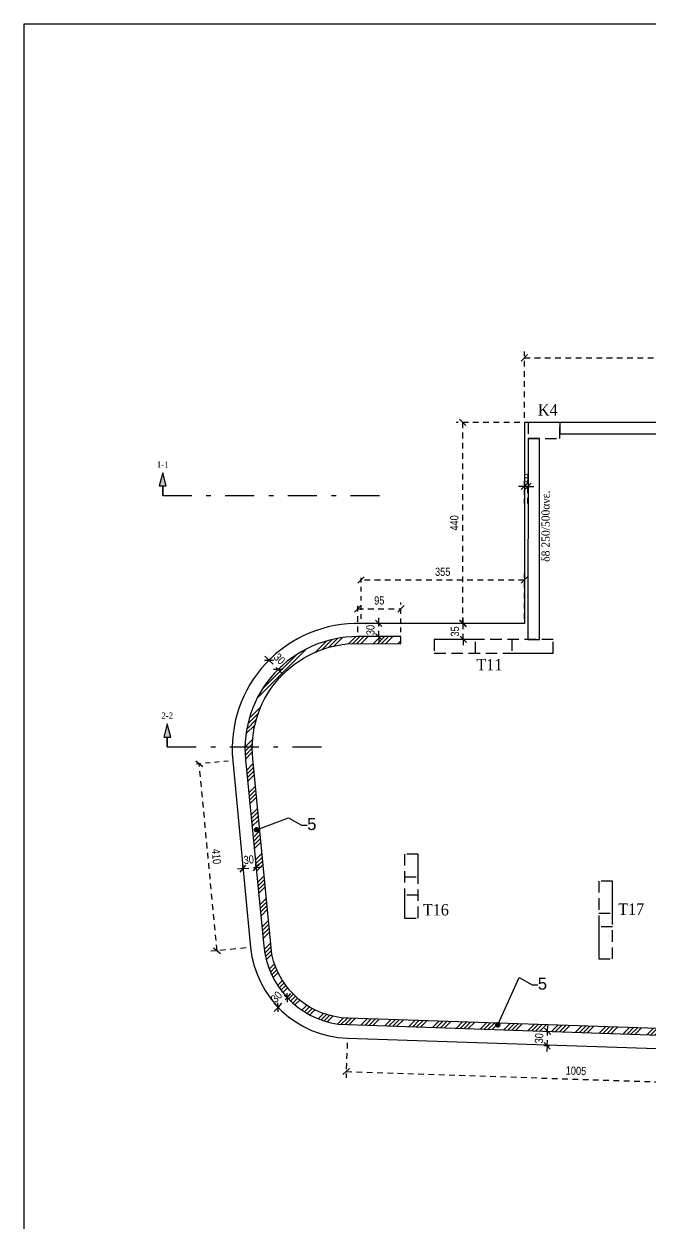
# Model space of a CAD drawing. Header units: millimetres. Extents: x -2171 to 1563, y -1758 to -1505.
# Drawn here: x -452.17 to -438.45, y -1616.5 to -1590.25 of the extents above; entities that cross this region are included whole.
import ezdxf
from ezdxf.enums import TextEntityAlignment as Align

# ---------------------------------------------------------------- set-up
doc = ezdxf.new("R2010")
doc.units = ezdxf.units.MM
doc.header["$PDMODE"] = 32
for name, pattern in [('DASHDOT', [25.399999999999995, 12.7, -6.349999999999999, 0, -6.349999999999999]), ('DASHED2', [0.375, 0.25, -0.125]), ('HIDDEN', [0.375, 0.25, -0.125]), ('HIDDEN2', [0.1875, 0.125, -0.0625])]:
    doc.linetypes.add(name, pattern=pattern)
doc.layers.get('Defpoints').update_dxf_attribs({"color": 6})
for name, color, linetype in [('-S-AKSONES', 50, 'DASHDOT'), ('-S_TEXT', 3, 'Continuous'), ('AM_5', 7, 'Continuous'), ('DIASTASEIS', 7, 'Continuous'), ('Geo_Beam', 7, 'Continuous'), ('Geo_Col', 7, 'Continuous'), ('Geo_Lines', 7, 'Continuous'), ('Geo_Lines_3', 7, 'Continuous'), ('Sect_Line_Symbol', 7, 'Continuous'), ('STITHAIO', 94, 'Continuous'), ('Text_Beam', 7, 'Continuous'), ('Text_Col_-1', 7, 'Continuous')]:
    doc.layers.add(name, color=color, linetype=linetype)
doc.styles.add('1-100', font='arial.ttf', dxfattribs={"width": 0.8})
doc.styles.add('ag', font='arial.ttf', dxfattribs={"height": 0.25})
doc.styles.add('S1TmsNwRmn1088_b_934_161', font='times.ttf', dxfattribs={"width": 0.93362935265248, "height": 0.10875})
doc.styles.add('S1TmsNwRmn11_b_934_161', font='times.ttf', dxfattribs={"width": 0.93362935265248, "height": 0.0010875})
doc.styles.add('S1TmsNwRmn1359_b_934_161', font='times.ttf', dxfattribs={"width": 0.93362935265248, "height": 0.1359375})
doc.dimstyles.new('CHRISTOFOROS', dxfattribs={"dimscale": 0.2, "dimtxt": 0.25, "dimasz": 0.6, "dimexe": 0, "dimexo": 0, "dimgap": 0, "dimtad": 0, "dimdec": 0, "dimlfac": 100, "dimzin": 0, "dimdsep": 46, "dimtxsty": 'ag', "dimblk": 'ARCHTICK', "dimcen": 0, "dimclrd": 256, "dimclre": 256, "dimclrt": 1, "dimaunit": 1, "dimadec": 0, "dimazin": 0, "dimtfac": 1, "dimtdec": 0, "dimtofl": 0, "dimtmove": 0, "dimatfit": 3, "dimfxl": 1, "dimtolj": 1, "dimtzin": 0, "dimlwd": -1, "dimlwe": -1, "dimarcsym": 0})
doc.dimstyles.new('Copy of 1-100', dxfattribs={"dimtxt": 0.18, "dimasz": 0.14, "dimexe": 0.14, "dimexo": 0.1, "dimgap": 0.09, "dimtad": 1, "dimdec": 0, "dimlfac": 100, "dimrnd": 5, "dimzin": 5, "dimdsep": 46, "dimtxsty": '1-100', "dimblk": 'OBLIQUE', "dimcen": 0.09, "dimclrd": 1, "dimclre": 1, "dimclrt": 2, "dimadec": 0, "dimazin": 0, "dimtfac": 1, "dimtdec": 0, "dimtix": 1, "dimtmove": 2, "dimatfit": 3, "dimfxl": 5, "dimfxlon": 1, "dimtolj": 1, "dimtzin": 5, "dimarcsym": 0})

# ---------------------------------------------------------------- blocks, each defined once
blk = doc.blocks.new('_Oblique')
at = {"color": 0, "linetype": 'ByBlock', "lineweight": -2}
blk.add_line((-0.5, -0.5), (0.5, 0.5), dxfattribs=at)
blk = doc.blocks.new('*D1219')
at = {"layer": 'Defpoints', "color": 0, "ltscale": 0.5, "transparency": 16777216}
for p in [(-441.2196789298315, -1600.375213663734), (-441.2196789298315, -1600.849586470896), (-441.1396375783901, -1600.849586470896)]:
    blk.add_point(p, dxfattribs=at)
at = {"layer": 'DIASTASEIS', "color": 1, "linetype": 'DASHED2', "lineweight": -2, "ltscale": 0.5, "transparency": 16777216}
for p, q in [((-441.2196789298315, -1600.375213663734), (-441.3596789298315, -1600.375213663734)), ((-441.1396375783901, -1600.375213663734), (-441.2196789298315, -1600.375213663734)), ((-441.1396375783901, -1600.375213663734), (-440.9996375783901, -1600.375213663734))]:
    blk.add_line(p, q, dxfattribs=at)
at = {"layer": 'DIASTASEIS', "color": 1, "linetype": 'HIDDEN2', "lineweight": -2, "ltscale": 0.5, "transparency": 16777216}
blk.add_line((-441.2196789298315, -1600.749586470896), (-441.2196789298315, -1600.235213663734), dxfattribs=at)
at = {"layer": 'DIASTASEIS', "color": 1, "linetype": 'HIDDEN', "lineweight": -2, "ltscale": 0.5, "transparency": 16777216}
blk.add_line((-441.1396375783901, -1600.749586470896), (-441.1396375783901, -1600.235213663734), dxfattribs=at)
at = {"layer": 'DIASTASEIS', "color": 1, "lineweight": -2, "ltscale": 0.5, "transparency": 16777216, "xscale": 0.14, "yscale": 0.14, "zscale": 0.14}
blk.add_blockref('_Oblique', (-441.2196789298315, -1600.375213663734), dxfattribs=at)
at = {"layer": 'DIASTASEIS', "color": 1, "lineweight": -2, "ltscale": 0.5, "transparency": 16777216, "xscale": 0.14, "yscale": 0.14, "zscale": 0.14, "rotation": 180}
blk.add_blockref('_Oblique', (-441.1396375783901, -1600.375213663734), dxfattribs=at)
at = {"layer": 'DIASTASEIS', "color": 2, "ltscale": 0.5, "transparency": 16777216, "insert": (-441.1796582541108, -1600.193310525944), "char_height": 0.18, "attachment_point": 5, "style": '1-100'}
blk.add_mtext('\\A1;8', dxfattribs=at)
blk = doc.blocks.new('*D1220')
at = {"layer": 'Defpoints', "color": 0, "ltscale": 0.5, "transparency": 16777216}
for p in [(-442.555251624088, -1603.376115538599), (-442.2896692995473, -1603.376115538599), (-442.2896692995473, -1603.726115704463)]:
    blk.add_point(p, dxfattribs=at)
at = {"layer": 'DIASTASEIS', "color": 1, "linetype": 'DASHED2', "lineweight": -2, "ltscale": 0.5, "transparency": 16777216}
for p, q in [((-442.555251624088, -1603.376115538599), (-442.555251624088, -1603.236115538599)), ((-442.555251624088, -1603.726115704463), (-442.555251624088, -1603.376115538599)), ((-442.555251624088, -1603.726115704463), (-442.555251624088, -1603.866115704463))]:
    blk.add_line(p, q, dxfattribs=at)
at = {"layer": 'DIASTASEIS', "color": 1, "linetype": 'HIDDEN2', "lineweight": -2, "ltscale": 0.5, "transparency": 16777216}
blk.add_line((-442.3896692995473, -1603.376115538599), (-442.6952516240881, -1603.376115538599), dxfattribs=at)
at = {"layer": 'DIASTASEIS', "color": 1, "linetype": 'HIDDEN', "lineweight": -2, "ltscale": 0.5, "transparency": 16777216}
blk.add_line((-442.3896692995473, -1603.726115704463), (-442.6952516240881, -1603.726115704463), dxfattribs=at)
at = {"layer": 'DIASTASEIS', "color": 1, "lineweight": -2, "ltscale": 0.5, "transparency": 16777216, "xscale": 0.14, "yscale": 0.14, "zscale": 0.14}
for p, rotation in [((-442.555251624088, -1603.376115538599), 270), ((-442.555251624088, -1603.726115704463), 90)]:
    blk.add_blockref('_Oblique', p, dxfattribs=dict(at, rotation=rotation))
at = {"layer": 'DIASTASEIS', "color": 2, "ltscale": 0.5, "transparency": 16777216, "insert": (-442.73721615342, -1603.55111562153), "char_height": 0.18, "attachment_point": 5, "rotation": 90, "style": '1-100'}
blk.add_mtext('\\A1;35', dxfattribs=at)
blk = doc.blocks.new('*D1222')
at = {"layer": 'Defpoints', "color": 0, "ltscale": 0.5, "transparency": 16777216}
for p in [(-434.4693745381476, -1597.559494015528), (-441.2196789298316, -1598.973346382412), (-434.4693745381476, -1598.973680944053)]:
    blk.add_point(p, dxfattribs=at)
at = {"layer": 'DIASTASEIS', "color": 1, "linetype": 'HIDDEN', "lineweight": -2, "ltscale": 0.5, "transparency": 16777216}
blk.add_line((-441.2196789298316, -1598.873346382412), (-441.2196789298316, -1597.419494015528), dxfattribs=at)
at = {"layer": 'DIASTASEIS', "color": 1, "linetype": 'DASHED2', "lineweight": -2, "ltscale": 0.5, "transparency": 16777216}
blk.add_line((-441.2196789298316, -1597.559494015528), (-434.4693745381476, -1597.559494015528), dxfattribs=at)
at = {"layer": 'DIASTASEIS', "color": 1, "linetype": 'HIDDEN2', "lineweight": -2, "ltscale": 0.5, "transparency": 16777216}
blk.add_line((-434.4693745381476, -1598.873680944054), (-434.4693745381476, -1597.419494015528), dxfattribs=at)
at = {"layer": 'DIASTASEIS', "color": 1, "lineweight": -2, "ltscale": 0.5, "transparency": 16777216, "xscale": 0.14, "yscale": 0.14, "zscale": 0.14, "rotation": 180}
blk.add_blockref('_Oblique', (-441.2196789298316, -1597.559494015528), dxfattribs=at)
at = {"layer": 'DIASTASEIS', "color": 1, "lineweight": -2, "ltscale": 0.5, "transparency": 16777216, "xscale": 0.14, "yscale": 0.14, "zscale": 0.14}
blk.add_blockref('_Oblique', (-434.4693745381476, -1597.559494015528), dxfattribs=at)
at = {"layer": 'DIASTASEIS', "color": 2, "ltscale": 0.5, "transparency": 16777216, "insert": (-437.8445267339896, -1597.377590877738), "char_height": 0.18, "attachment_point": 5, "style": '1-100'}
blk.add_mtext('\\A1;675', dxfattribs=at)
blk = doc.blocks.new('*D1225')
at = {"layer": 'Defpoints', "color": 0, "ltscale": 0.5, "transparency": 16777216}
for p in [(-441.2196789298318, -1598.973346382412), (-442.5692632231519, -1603.376115538599), (-441.2196789298318, -1603.376115538599)]:
    blk.add_point(p, dxfattribs=at)
at = {"layer": 'DIASTASEIS', "color": 1, "linetype": 'HIDDEN', "lineweight": -2, "ltscale": 0.5, "transparency": 16777216}
blk.add_line((-441.3196789298318, -1598.973346382412), (-442.7092632231518, -1598.973346382412), dxfattribs=at)
at = {"layer": 'DIASTASEIS', "color": 1, "linetype": 'DASHED2', "lineweight": -2, "ltscale": 0.5, "transparency": 16777216}
blk.add_line((-442.5692632231519, -1598.973346382412), (-442.5692632231519, -1603.376115538599), dxfattribs=at)
at = {"layer": 'DIASTASEIS', "color": 1, "linetype": 'HIDDEN2', "lineweight": -2, "ltscale": 0.5, "transparency": 16777216}
blk.add_line((-441.3196789298318, -1603.376115538599), (-442.7092632231518, -1603.376115538599), dxfattribs=at)
at = {"layer": 'DIASTASEIS', "color": 1, "lineweight": -2, "ltscale": 0.5, "transparency": 16777216, "xscale": 0.14, "yscale": 0.14, "zscale": 0.14}
for p, rotation in [((-442.5692632231519, -1598.973346382412), 90), ((-442.5692632231519, -1603.376115538599), 270)]:
    blk.add_blockref('_Oblique', p, dxfattribs=dict(at, rotation=rotation))
at = {"layer": 'DIASTASEIS', "color": 2, "ltscale": 0.5, "transparency": 16777216, "insert": (-442.7511663609421, -1601.174730960505), "char_height": 0.18, "attachment_point": 5, "rotation": 90, "style": '1-100'}
blk.add_mtext('\\A1;440', dxfattribs=at)
blk = doc.blocks.new('*D1216')
at = {"layer": 'Defpoints', "color": 0, "ltscale": 0.5, "transparency": 16777216}
for p in [(-444.7913107080893, -1602.427167082613), (-444.7913107080893, -1603.376115538598), (-441.2196789298316, -1603.376115538598)]:
    blk.add_point(p, dxfattribs=at)
at = {"layer": 'DIASTASEIS', "color": 1, "linetype": 'HIDDEN2', "lineweight": -2, "ltscale": 0.5, "transparency": 16777216}
blk.add_line((-444.7913107080893, -1603.276115538598), (-444.7913107080893, -1602.287167082613), dxfattribs=at)
at = {"layer": 'DIASTASEIS', "color": 1, "linetype": 'HIDDEN', "lineweight": -2, "ltscale": 0.5, "transparency": 16777216}
blk.add_line((-441.2196789298316, -1603.276115538598), (-441.2196789298316, -1602.287167082613), dxfattribs=at)
at = {"layer": 'DIASTASEIS', "color": 1, "linetype": 'DASHED2', "lineweight": -2, "ltscale": 0.5, "transparency": 16777216}
blk.add_line((-441.2196789298316, -1602.427167082613), (-444.7913107080893, -1602.427167082613), dxfattribs=at)
at = {"layer": 'DIASTASEIS', "color": 1, "lineweight": -2, "ltscale": 0.5, "transparency": 16777216, "xscale": 0.14, "yscale": 0.14, "zscale": 0.14, "rotation": 180}
blk.add_blockref('_Oblique', (-444.7913107080893, -1602.427167082613), dxfattribs=at)
at = {"layer": 'DIASTASEIS', "color": 1, "lineweight": -2, "ltscale": 0.5, "transparency": 16777216, "xscale": 0.14, "yscale": 0.14, "zscale": 0.14}
blk.add_blockref('_Oblique', (-441.2196789298316, -1602.427167082613), dxfattribs=at)
at = {"layer": 'DIASTASEIS', "color": 2, "ltscale": 0.5, "transparency": 16777216, "insert": (-443.0054948189605, -1602.245202553281), "char_height": 0.18, "attachment_point": 5, "style": '1-100'}
blk.add_mtext('\\A1;355', dxfattribs=at)
blk = doc.blocks.new('*D1231')
at = {"layer": 'Defpoints', "color": 0, "ltscale": 0.5, "transparency": 16777216}
for p in [(-445.0916981235846, -1612.457280607473), (-435.0522156374509, -1612.789456960694), (-435.0763771059872, -1613.519697502675)]:
    blk.add_point(p, dxfattribs=at)
at = {"layer": 'DIASTASEIS', "color": 1, "linetype": 'HIDDEN', "lineweight": -2, "ltscale": 0.5, "transparency": 16777216}
blk.add_line((-445.0950050139335, -1612.557225914897), (-445.1204892386094, -1613.327444579849), dxfattribs=at)
at = {"layer": 'DIASTASEIS', "color": 1, "linetype": 'HIDDEN2', "lineweight": -2, "ltscale": 0.5, "transparency": 16777216}
blk.add_line((-435.0555225277998, -1612.889402268119), (-435.0810067524758, -1613.65962093307), dxfattribs=at)
at = {"layer": 'DIASTASEIS', "color": 1, "linetype": 'DASHED2', "lineweight": -2, "ltscale": 0.5, "transparency": 16777216}
blk.add_line((-445.1158595921209, -1613.187521149454), (-435.0763771059872, -1613.519697502675), dxfattribs=at)
at = {"layer": 'DIASTASEIS', "color": 1, "lineweight": -2, "ltscale": 0.5, "transparency": 16777216, "xscale": 0.14, "yscale": 0.14, "zscale": 0.14}
for p, rotation in [((-445.1158595921209, -1613.187521149454), 178.1049458996947), ((-435.0763771059872, -1613.519697502675), 358.1049458996947)]:
    blk.add_blockref('_Oblique', p, dxfattribs=dict(at, rotation=rotation))
at = {"layer": 'DIASTASEIS', "color": 2, "ltscale": 0.5, "transparency": 16777216, "insert": (-440.090103011746, -1613.171805675785), "char_height": 0.18, "attachment_point": 5, "rotation": 358.1049458996947, "style": '1-100'}
blk.add_mtext('\\A1;1005', dxfattribs=at)
blk = doc.blocks.new('*D1233')
at = {"layer": 'Defpoints', "color": 0, "ltscale": 0.5, "transparency": 16777216}
for p in [(-448.3327385524714, -1606.451173223175), (-447.5978155756306, -1606.380896359319), (-447.206816751931, -1610.469781430256)]:
    blk.add_point(p, dxfattribs=at)
at = {"layer": 'DIASTASEIS', "color": 1, "linetype": 'HIDDEN2', "lineweight": -2, "ltscale": 0.5, "transparency": 16777216}
blk.add_line((-447.6973614823411, -1606.390415416899), (-448.4721028218658, -1606.464499903787), dxfattribs=at)
at = {"layer": 'DIASTASEIS', "color": 1, "linetype": 'DASHED2', "lineweight": -2, "ltscale": 0.5, "transparency": 16777216}
blk.add_line((-447.9417397287718, -1610.540058294112), (-448.3327385524714, -1606.451173223175), dxfattribs=at)
at = {"layer": 'DIASTASEIS', "color": 1, "linetype": 'HIDDEN', "lineweight": -2, "ltscale": 0.5, "transparency": 16777216}
blk.add_line((-447.3063626586415, -1610.479300487836), (-448.0811039981662, -1610.553384974724), dxfattribs=at)
at = {"layer": 'DIASTASEIS', "color": 1, "lineweight": -2, "ltscale": 0.5, "transparency": 16777216, "xscale": 0.14, "yscale": 0.14, "zscale": 0.14}
for p, rotation in [((-448.3327385524714, -1606.451173223175), 95.4622887105322), ((-447.9417397287718, -1610.540058294112), 275.4622887105322)]:
    blk.add_blockref('_Oblique', p, dxfattribs=dict(at, rotation=rotation))
at = {"layer": 'DIASTASEIS', "color": 2, "ltscale": 0.5, "transparency": 16777216, "insert": (-447.956162012774, -1608.478300294218), "char_height": 0.18, "attachment_point": 5, "rotation": 275.4622887105322, "style": '1-100'}
blk.add_mtext('\\A1;410', dxfattribs=at)
blk = doc.blocks.new('_ArchTick')
at = {"color": 0, "linetype": 'ByBlock', "const_width": 0.150000081}
blk.add_lwpolyline([(-0.5000002699998732, -0.5000002699998732), (0.5000002699998732, 0.5000002699998732)], dxfattribs=at)
blk = doc.blocks.new('*D1380')
at = {"layer": 'AM_5', "color": 1, "linetype": 'DASHED2', "lineweight": -2, "ltscale": 0.5, "transparency": 16777216}
for p, q in [((-446.8059348704062, -1604.178956277628), (-446.9046364480115, -1604.079668823344)), ((-446.8059348704062, -1604.178956277628), (-446.6046507351156, -1604.381435203149)), ((-446.6046507351156, -1604.381435203149), (-446.50594915751, -1604.480722657433))]:
    blk.add_line(p, q, dxfattribs=at)
at = {"layer": 'AM_5', "color": 1, "linetype": 'HIDDEN', "lineweight": -2, "ltscale": 0.5, "transparency": 16777216}
blk.add_line((-446.8059348704062, -1604.178956277628), (-446.7066474161222, -1604.080254700023), dxfattribs=at)
at = {"layer": 'AM_5', "color": 1, "linetype": 'HIDDEN2', "lineweight": -2, "ltscale": 0.5, "transparency": 16777216}
blk.add_line((-446.6046507351156, -1604.381435203149), (-446.5053632808316, -1604.282733625543), dxfattribs=at)
at = {"layer": 'Defpoints', "color": 0, "ltscale": 0.5, "transparency": 16777216}
for p in [(-446.8059348704062, -1604.178956277628), (-446.6046507351156, -1604.381435203149), (-446.6046507351156, -1604.381435203149)]:
    blk.add_point(p, dxfattribs=at)
at = {"layer": 'AM_5', "color": 1, "lineweight": -2, "ltscale": 0.5, "transparency": 16777216, "xscale": 0.14, "yscale": 0.14, "zscale": 0.14}
for p, rotation in [((-446.8059348704062, -1604.178956277628), 314.8304544312881), ((-446.6046507351156, -1604.381435203149), 134.8304544312881)]:
    blk.add_blockref('_Oblique', p, dxfattribs=dict(at, rotation=rotation))
at = {"layer": 'AM_5', "color": 2, "ltscale": 0.5, "transparency": 16777216, "insert": (-446.5762442678516, -1604.151908696722), "char_height": 0.18, "attachment_point": 5, "rotation": 314.8304544312881, "style": '1-100'}
blk.add_mtext('\\A1;30', dxfattribs=at)
blk = doc.blocks.new('*D1381')
at = {"layer": 'AM_5', "color": 1, "linetype": 'DASHED2', "lineweight": -2, "ltscale": 0.5, "transparency": 16777216}
for p, q in [((-444.4039980282545, -1603.376115538599), (-444.4039980282545, -1603.236115538599)), ((-444.4039980282545, -1603.664115538599), (-444.4039980282545, -1603.376115538599)), ((-444.4039980282545, -1603.664115538599), (-444.4039980282545, -1603.804115538599))]:
    blk.add_line(p, q, dxfattribs=at)
at = {"layer": 'AM_5', "color": 1, "linetype": 'HIDDEN2', "lineweight": -2, "ltscale": 0.5, "transparency": 16777216}
blk.add_line((-444.4039980282545, -1603.376115538599), (-444.5439980282546, -1603.376115538599), dxfattribs=at)
at = {"layer": 'AM_5', "color": 1, "linetype": 'HIDDEN', "lineweight": -2, "ltscale": 0.5, "transparency": 16777216}
blk.add_line((-444.4039980282545, -1603.664115538599), (-444.5439980282546, -1603.664115538599), dxfattribs=at)
at = {"layer": 'Defpoints', "color": 0, "ltscale": 0.5, "transparency": 16777216}
for p in [(-444.4039980282545, -1603.376115538599), (-444.3926198474423, -1603.376115538599), (-444.3926198474423, -1603.664115538599)]:
    blk.add_point(p, dxfattribs=at)
at = {"layer": 'AM_5', "color": 1, "lineweight": -2, "ltscale": 0.5, "transparency": 16777216, "xscale": 0.14, "yscale": 0.14, "zscale": 0.14}
for p, rotation in [((-444.4039980282545, -1603.376115538599), 270), ((-444.4039980282545, -1603.664115538599), 90)]:
    blk.add_blockref('_Oblique', p, dxfattribs=dict(at, rotation=rotation))
at = {"layer": 'AM_5', "color": 2, "ltscale": 0.5, "transparency": 16777216, "insert": (-444.5859625575864, -1603.520115538598), "char_height": 0.18, "attachment_point": 5, "rotation": 90, "style": '1-100'}
blk.add_mtext('\\A1;30', dxfattribs=at)
blk = doc.blocks.new('*D1382')
at = {"layer": 'AM_5', "color": 1, "linetype": 'HIDDEN', "lineweight": -2, "ltscale": 0.5, "transparency": 16777216}
blk.add_line((-444.8656147378968, -1603.564115538598), (-444.8656147378968, -1602.915891693453), dxfattribs=at)
at = {"layer": 'AM_5', "color": 1, "linetype": 'DASHED2', "lineweight": -2, "ltscale": 0.5, "transparency": 16777216}
blk.add_line((-444.8656147378968, -1603.055891693453), (-443.9196249569874, -1603.055891693453), dxfattribs=at)
at = {"layer": 'AM_5', "color": 1, "linetype": 'HIDDEN2', "lineweight": -2, "ltscale": 0.5, "transparency": 16777216}
blk.add_line((-443.9196249569874, -1603.564115538598), (-443.9196249569874, -1602.915891693453), dxfattribs=at)
at = {"layer": 'Defpoints', "color": 0, "ltscale": 0.5, "transparency": 16777216}
for p in [(-443.9196249569874, -1603.055891693453), (-444.8656147378968, -1603.664115538598), (-443.9196249569874, -1603.664115538598)]:
    blk.add_point(p, dxfattribs=at)
at = {"layer": 'AM_5', "color": 1, "lineweight": -2, "ltscale": 0.5, "transparency": 16777216, "xscale": 0.14, "yscale": 0.14, "zscale": 0.14, "rotation": 180}
blk.add_blockref('_Oblique', (-444.8656147378968, -1603.055891693453), dxfattribs=at)
at = {"layer": 'AM_5', "color": 1, "lineweight": -2, "ltscale": 0.5, "transparency": 16777216, "xscale": 0.14, "yscale": 0.14, "zscale": 0.14}
blk.add_blockref('_Oblique', (-443.9196249569874, -1603.055891693453), dxfattribs=at)
at = {"layer": 'AM_5', "color": 2, "ltscale": 0.5, "transparency": 16777216, "insert": (-444.3926198474422, -1602.873988555663), "char_height": 0.18, "attachment_point": 5, "style": '1-100'}
blk.add_mtext('\\A1;95', dxfattribs=at)
blk = doc.blocks.new('*D1383')
at = {"layer": 'AM_5', "color": 1, "linetype": 'HIDDEN', "lineweight": -2, "ltscale": 0.5, "transparency": 16777216}
blk.add_line((-447.369417943895, -1608.77220923058), (-447.3859020682709, -1608.604602061491), dxfattribs=at)
at = {"layer": 'AM_5', "color": 1, "linetype": 'HIDDEN2', "lineweight": -2, "ltscale": 0.5, "transparency": 16777216}
blk.add_line((-447.0870703060112, -1608.744440408963), (-447.1035544303871, -1608.576833239874), dxfattribs=at)
at = {"layer": 'AM_5', "color": 1, "linetype": 'DASHED2', "lineweight": -2, "ltscale": 0.5, "transparency": 16777216}
for p, q in [((-447.372199214409, -1608.743929846933), (-447.5115269998505, -1608.757632700795)), ((-447.372199214409, -1608.743929846933), (-447.0898515765252, -1608.716161025316)), ((-447.0898515765252, -1608.716161025316), (-446.9505237910836, -1608.702458171454))]:
    blk.add_line(p, q, dxfattribs=at)
at = {"layer": 'Defpoints', "color": 0, "ltscale": 0.5, "transparency": 16777216}
for p in [(-447.3596301911365, -1608.871729077324), (-447.0898515765252, -1608.716161025316), (-447.0772825532527, -1608.843960255708)]:
    blk.add_point(p, dxfattribs=at)
at = {"layer": 'AM_5', "color": 1, "lineweight": -2, "ltscale": 0.5, "transparency": 16777216, "xscale": 0.14, "yscale": 0.14, "zscale": 0.14}
for p, rotation in [((-447.372199214409, -1608.743929846933), 5.616962129671954), ((-447.0898515765252, -1608.716161025316), 185.616962129672)]:
    blk.add_blockref('_Oblique', p, dxfattribs=dict(at, rotation=rotation))
at = {"layer": 'AM_5', "color": 2, "ltscale": 0.5, "transparency": 16777216, "insert": (-447.2488356337063, -1608.548954615406), "char_height": 0.18, "attachment_point": 5, "rotation": 5.6169621296720065, "style": '1-100'}
blk.add_mtext('\\A1;30', dxfattribs=at)
blk = doc.blocks.new('*D1384')
at = {"layer": 'AM_5', "color": 1, "linetype": 'HIDDEN2', "lineweight": -2, "ltscale": 0.5, "transparency": 16777216}
blk.add_line((-446.3983289567836, -1611.582661447948), (-446.5122061694694, -1611.475605491406), dxfattribs=at)
at = {"layer": 'AM_5', "color": 1, "linetype": 'DASHED2', "lineweight": -2, "ltscale": 0.5, "transparency": 16777216}
for p, q in [((-446.4102033813944, -1611.571498302529), (-446.3143105702721, -1611.469495514454)), ((-446.6086993812462, -1611.782641819646), (-446.4102033813944, -1611.571498302529)), ((-446.6086993812462, -1611.782641819646), (-446.7045921923685, -1611.884644607721))]:
    blk.add_line(p, q, dxfattribs=at)
at = {"layer": 'AM_5', "color": 1, "linetype": 'HIDDEN', "lineweight": -2, "ltscale": 0.5, "transparency": 16777216}
blk.add_line((-446.5968249566353, -1611.793804965065), (-446.7107021693212, -1611.686749008524), dxfattribs=at)
at = {"layer": 'Defpoints', "color": 0, "ltscale": 0.5, "transparency": 16777216}
for p in [(-446.4102033813944, -1611.571498302529), (-446.3254698224443, -1611.651156313035), (-446.523965822296, -1611.862299830152)]:
    blk.add_point(p, dxfattribs=at)
at = {"layer": 'AM_5', "color": 1, "lineweight": -2, "ltscale": 0.5, "transparency": 16777216, "xscale": 0.14, "yscale": 0.14, "zscale": 0.14}
for p, rotation in [((-446.4102033813944, -1611.571498302529), 226.768431034737), ((-446.6086993812462, -1611.782641819646), 46.76843103473693)]:
    blk.add_blockref('_Oblique', p, dxfattribs=dict(at, rotation=rotation))
at = {"layer": 'AM_5', "color": 2, "ltscale": 0.5, "transparency": 16777216, "insert": (-446.6420291621956, -1611.552433702215), "char_height": 0.18, "attachment_point": 5, "rotation": 46.768431034736935, "style": '1-100'}
blk.add_mtext('\\A1;30', dxfattribs=at)
blk = doc.blocks.new('*D1385')
at = {"layer": 'AM_5', "color": 1, "linetype": 'DASHED2', "lineweight": -2, "ltscale": 0.5, "transparency": 16777216}
for p, q in [((-440.7094350043026, -1612.30758790157), (-440.7046460710102, -1612.167669832266)), ((-440.7201997905114, -1612.622102222578), (-440.7094350043026, -1612.30758790157)), ((-440.7201997905114, -1612.622102222578), (-440.7249887238038, -1612.762020291883))]:
    blk.add_line(p, q, dxfattribs=at)
at = {"layer": 'AM_5', "color": 1, "linetype": 'HIDDEN2', "lineweight": -2, "ltscale": 0.5, "transparency": 16777216}
blk.add_line((-440.7849620206839, -1612.305002861304), (-440.569516934998, -1612.312376834863), dxfattribs=at)
at = {"layer": 'AM_5', "color": 1, "linetype": 'HIDDEN', "lineweight": -2, "ltscale": 0.5, "transparency": 16777216}
blk.add_line((-440.7957268068927, -1612.619517182311), (-440.5802817212069, -1612.62689115587), dxfattribs=at)
at = {"layer": 'Defpoints', "color": 0, "ltscale": 0.5, "transparency": 16777216}
for p in [(-440.8849034987587, -1612.301582194666), (-440.7094350043026, -1612.30758790157), (-440.8956682849675, -1612.616096515673)]:
    blk.add_point(p, dxfattribs=at)
at = {"layer": 'AM_5', "color": 1, "lineweight": -2, "ltscale": 0.5, "transparency": 16777216, "xscale": 0.14, "yscale": 0.14, "zscale": 0.14}
for p, rotation in [((-440.7094350043026, -1612.30758790157), 268.0397199727425), ((-440.7201997905114, -1612.622102222578), 88.03971997274249)]:
    blk.add_blockref('_Oblique', p, dxfattribs=dict(at, rotation=rotation))
at = {"layer": 'AM_5', "color": 2, "ltscale": 0.5, "transparency": 16777216, "insert": (-440.8966754375924, -1612.458620662128), "char_height": 0.18, "attachment_point": 5, "rotation": 88.03971997274252, "style": '1-100'}
blk.add_mtext('\\A1;30', dxfattribs=at)

msp = doc.modelspace()

# ---------------------------------------------------------------- hatches: boundary and pattern name
at = {"layer": 'Geo_Lines_3', "linetype": 'Continuous', "ltscale": 0.5, "transparency": 33554572}
h = msp.add_hatch(dxfattribs=at)
h.set_pattern_fill('ANSI34', color=9, scale=0.02)
h.set_pattern_definition([(45, (297.2287709279044, 0.5775365601584781), (-0.2694076836320746, 0.2694076836320746), []), (45, (297.3185735279044, 0.5775365601584781), (-0.2694076836320746, 0.2694076836320746), []), (45, (297.4083761279045, 0.5775365601584781), (-0.2694076836320746, 0.2694076836320746), []), (45, (297.4981789279044, 0.5775365601584781), (-0.2694076836320746, 0.2694076836320746), [])])
edge = h.paths.add_edge_path()
edge.add_line((-443.9196249569874, -1603.664115538598), (-444.8656147378968, -1603.664115538598))
edge.add_arc((-444.8656147378968, -1606.130793838146), 2.466678299547993, 90, 185.1796202903804)
edge.add_line((-447.3222205366621, -1606.353481473488), (-446.9200804159651, -1610.442359091138))
edge.add_arc((-445.0127285988236, -1610.25477150313), 1.916554214606977, 185.6169621296675, 261.587268554534)
edge.add_line((-445.293125936559, -1612.150703303201), (-435.0587428278433, -1612.500992427688))
edge.add_arc((-435.0229762900871, -1611.456002948196), 1.045601385553302, 268.0397199727496, 359.5608390049144)
edge.add_line((-433.9774056185271, -1611.464017200776), (-433.9776299777211, -1610.806285523156))
edge.add_line((-433.9776299777211, -1610.806285523156), (-434.127629976554, -1610.806336689734))
edge.add_line((-434.127629976554, -1610.806336689734), (-434.1274056185272, -1611.464017200776))
edge.add_arc((-435.0149461914285, -1611.46431997218), 0.8875406245442325, -90.08669667537981, 0.019545611167416155, ccw=False)
edge.add_line((-435.0162891662986, -1612.351859580668), (-445.0771730111754, -1612.019520031776))
edge.add_arc((-445.0190789124629, -1610.260842856086), 1.759636420570355, 191.8128244698735, 268.108045728618, ccw=False)
edge.add_line((-446.7414490350732, -1610.621067082558), (-447.1617596668789, -1606.339202887119))
edge.add_arc((-444.8729316825192, -1606.114530012807), 2.299828568054376, 95.47148598344688, 185.6062314747574, ccw=False)
edge.add_line((-445.0922211836107, -1603.825179983399), (-443.9196250487514, -1603.814115538598))
edge.add_line((-443.9196250487514, -1603.814115538598), (-443.9196249569874, -1603.664115538598))
at = {"layer": 'Sect_Line_Symbol'}
for points in [[(-449.1314862390209, -1600.576115690306), (-449.1314862390209, -1600.365893438192), (-449.0538405254901, -1600.365893438192), (-449.1314862390209, -1600.076115690306), (-449.2091319525518, -1600.365893438192), (-449.1314862390209, -1600.365893438192)], [(-449.0314862390209, -1606.076115690306), (-449.0314862390209, -1605.865893438193), (-448.9538405254902, -1605.865893438193), (-449.0314862390209, -1605.576115690306), (-449.1091319525517, -1605.865893438193), (-449.0314862390209, -1605.865893438193)]]:
    msp.add_hatch(color=2, dxfattribs=at).paths.add_polyline_path(points)

# ---------------------------------------------------------------- linework, layer by layer
at = {"layer": '-S_TEXT', "ltscale": 5}
msp.add_lwpolyline([(-452.1652214132066, -1590.24971776917), (-394.0177289850378, -1590.24971776917), (-394.0177289850378, -1630.294414193922), (-452.1652214132066, -1630.294414193922)], close=True, dxfattribs=at)
at = {"layer": 'Geo_Beam', "color": 94}
for points in [[(-440.4396156310358, -1599.223384387539), (-434.3897050273305, -1599.223384387539), (-434.3897050273305, -1598.973384387539), (-440.4396156310358, -1598.973384387539)], [(-440.8896789439515, -1603.726115704462), (-440.8896789439515, -1599.323384387538), (-441.1396156310359, -1599.323384387538), (-441.1396789439516, -1603.726115704462)]]:
    msp.add_lwpolyline(points, close=True, dxfattribs=at)
at = {"layer": 'Geo_Col', "color": 94, "linetype": 'HIDDEN'}
for points in [[(-440.4396156310358, -1598.973384387539), (-441.1396156310359, -1598.973384387539), (-441.1396156310359, -1599.323384387538), (-440.4396156310358, -1599.323384387538)], [(-443.1896692995469, -1604.026115704462), (-440.589669299547, -1604.026115704462), (-440.589669299547, -1603.726115704462), (-443.1896692995469, -1603.726115704462)], [(-443.1896692995469, -1604.026115704462), (-442.2896692995471, -1604.026115704462), (-442.2896692995471, -1603.726115704462), (-443.1896692995469, -1603.726115704462)], [(-440.589669299547, -1603.726115704462), (-441.4896692995468, -1603.726115704462), (-441.4896692995468, -1604.026115704462), (-440.589669299547, -1604.026115704462)], [(-443.5397530294182, -1609.826115736217), (-443.5397530294182, -1608.426115736216), (-443.8397530294182, -1608.426115736216), (-443.8397530294182, -1609.826115736217)], [(-443.8397530294182, -1608.426115736216), (-443.8397530294182, -1608.926115736217), (-443.5397530294182, -1608.926115736217), (-443.5397530294182, -1608.426115736216)], [(-439.289791843463, -1610.719045579318), (-439.289791843463, -1609.019045579318), (-439.589791843463, -1609.019045579318), (-439.589791843463, -1610.719045579318)], [(-439.589791843463, -1609.019045579318), (-439.589791843463, -1609.719045579318), (-439.289791843463, -1609.719045579318), (-439.289791843463, -1609.019045579318)], [(-443.5397530294182, -1609.826115736217), (-443.5397530294182, -1609.326115736217), (-443.8397530294182, -1609.326115736217), (-443.8397530294182, -1609.826115736217)], [(-439.289791843463, -1610.719045579318), (-439.289791843463, -1610.019045579318), (-439.589791843463, -1610.019045579318), (-439.589791843463, -1610.719045579318)]]:
    msp.add_lwpolyline(points, close=True, dxfattribs=at)
at = {"layer": 'Geo_Lines', "color": 94}
msp.add_lwpolyline([(-434.4693745381476, -1598.973680944053), (-441.2196789298316, -1598.973346382412), (-441.2196789298316, -1603.376115538598), (-441.2196789298316, -1603.376115538598), (-444.7913107080421, -1603.376115538598, 0.4503869682178027), (-447.5978155756306, -1606.380896359319), (-447.2068167519309, -1610.469781430256, 0.3770651971418834), (-445.0916981235845, -1612.457280607473), (-435.0522156374508, -1612.789456960693, 0.393013547957338)], format="xyb", dxfattribs=at)
at = {"layer": 'Sect_Line_Symbol', "color": 2}
for points in [[(-449.1314862390209, -1600.576115690306), (-449.1314862390209, -1600.365893438192), (-449.0538405254901, -1600.365893438192), (-449.1314862390209, -1600.076115690306), (-449.2091319525518, -1600.365893438192), (-449.1314862390209, -1600.365893438192)], [(-449.0314862390209, -1606.076115690306), (-449.0314862390209, -1605.865893438193), (-448.9538405254902, -1605.865893438193), (-449.0314862390209, -1605.576115690306), (-449.1091319525517, -1605.865893438193), (-449.0314862390209, -1605.865893438193)]]:
    msp.add_lwpolyline(points, close=True, dxfattribs=at)
at = {"layer": 'Sect_Line_Symbol', "color": 2, "linetype": 'DASHDOT', "ltscale": 0.05}
for points in [[(-449.1314862390209, -1600.576115690306), (-444.0845602697704, -1600.576115690306)], [(-449.0314862390209, -1606.076115690306), (-445.6507222945801, -1606.076115690306)]]:
    msp.add_lwpolyline(points, dxfattribs=at)
at = {"layer": 'STITHAIO', "ltscale": 0.5}
msp.add_lwpolyline([(-443.9196249569874, -1603.664115538598), (-444.8656147378968, -1603.664115538598, 0.440946334759135), (-447.3222205366621, -1606.353481473488), (-446.9200804159651, -1610.442359091138, 0.3441826959463277), (-445.293125936559, -1612.150703303201), (-435.0587428278433, -1612.500992427688, 0.4220109995084501), (-433.9774056185271, -1611.464017200776), (-433.9776299777211, -1610.806285523156), (-434.127629976554, -1610.806336689734), (-434.1274056185272, -1611.464017200776, -0.414756772083006), (-435.0162891662986, -1612.351859580668), (-445.0771730111754, -1612.019520031776, -0.3457691237060003), (-446.7414490350732, -1610.621067082558), (-447.1617596668789, -1606.339202887119, -0.4149025425936014), (-445.0922211836107, -1603.825179983399), (-443.9196250487514, -1603.814115538598)], format="xyb", close=True, dxfattribs=at)

# ---------------------------------------------------------------- texts
at = {"layer": '-S-AKSONES', "color": 3, "linetype": 'Continuous', "char_height": 0.2625, "width": 0.4160931041748498, "attachment_point": 1, "style": 'ag'}
for insert in [(-445.9715855970917, -1607.636878283484), (-440.9260461850749, -1611.131339070095)]:
    msp.add_mtext('5', dxfattribs=dict(at, insert=insert))
at = {"layer": 'Sect_Line_Symbol', "color": 2, "style": 'S1TmsNwRmn1359_b_934_161', "width": 0.93362935265248}
for s, p in [('1-1', (-449.1314862390209, -1599.826115690306)), ('2-2', (-449.0314862390209, -1605.326115690306))]:
    msp.add_text(s, height=0.1359375, dxfattribs=at).set_placement(p, align=Align.TOP_CENTER)
at = {"layer": 'Text_Beam', "color": 3, "style": 'S1TmsNwRmn1088_b_934_161', "width": 0.93362935265248}
msp.add_text(' δ8 250/500ανε.', height=0.18, rotation=89.99999999999999, dxfattribs=at).set_placement((-440.6646789439516, -1602.089987468932))
at = {"layer": 'Text_Col_-1', "color": 200, "style": 'S1TmsNwRmn11_b_934_161', "width": 0.93362935265248}
for s, p in [('K4', (-440.9230491287989, -1598.825430285163)), ('T11', (-442.2687605725614, -1604.403560775018)), ('T16', (-443.4390299829638, -1609.76994939766)), ('T17', (-439.1658578710698, -1609.757376951845))]:
    msp.add_text(s, height=0.25, dxfattribs=at).set_placement(p)

# ---------------------------------------------------------------- dimensions: what is measured, and where the dimension line sits
at = {"layer": 'AM_5', "color": 94, "ltscale": 0.5}
dim = msp.add_linear_dim(base=(-443.9196249569874, -1603.055891693453), p1=(-444.8656147378968, -1603.664115538598), p2=(-443.9196249569874, -1603.664115538598), dimstyle='Copy of 1-100', dxfattribs=at)
dim.commit()
dim.dimension.update_dxf_attribs({"geometry": '*D1382', "text_midpoint": (-444.3926198474422, -1602.873988555663)})
dim = msp.add_linear_dim(base=(-444.4039980282545, -1603.376115538599), p1=(-444.3926198474422, -1603.664115538598), p2=(-444.3926198474422, -1603.376115538598), angle=90, dimstyle='Copy of 1-100', dxfattribs=at)
dim.commit()
dim.dimension.update_dxf_attribs({"geometry": '*D1381', "text_midpoint": (-444.5859625575864, -1603.520115538598)})
for p1, p2, distance, picture, middle in [((-446.8059348704063, -1604.178956277628), (-446.6046507351157, -1604.381435203149), 4.0320243440119224e-14, '*D1380', (-446.5762442678516, -1604.151908696722)), ((-447.3596301911367, -1608.871729077324), (-447.0772825532527, -1608.843960255708), 0.12841582314805844, '*D1383', (-447.2488356337063, -1608.548954615406)), ((-446.523965822296, -1611.862299830152), (-446.3254698224444, -1611.651156313035), 0.11629778437310716, '*D1384', (-446.6420291621956, -1611.552433702215)), ((-440.8956682849675, -1612.616096515674), (-440.8849034987587, -1612.301582194666), -0.17557124212729638, '*D1385', (-440.8966754375924, -1612.458620662128))]:
    dim = msp.add_aligned_dim(p1=p1, p2=p2, distance=distance, dimstyle='Copy of 1-100', dxfattribs=at)
    dim.commit()
    dim.dimension.update_dxf_attribs({"geometry": picture, "text_midpoint": middle})
at = {"layer": 'DIASTASEIS', "ltscale": 0.5}
for base, p1, p2, picture, middle in [((-434.4693745381476, -1597.559494015528), (-441.2196789298316, -1598.973346382412), (-434.4693745381476, -1598.973680944053), '*D1222', (-437.8445267339896, -1597.377590877738)), ((-444.7913107080893, -1602.427167082613), (-441.2196789298316, -1603.376115538598), (-444.7913107080893, -1603.376115538598), '*D1216', (-443.0054948189605, -1602.245202553281))]:
    dim = msp.add_linear_dim(base=base, p1=p1, p2=p2, dimstyle='Copy of 1-100', dxfattribs=at)
    dim.commit()
    dim.dimension.update_dxf_attribs({"geometry": picture, "text_midpoint": middle})
dim = msp.add_linear_dim(base=(-442.5692632231519, -1603.376115538599), p1=(-441.2196789298316, -1598.973346382412), p2=(-441.2196789298316, -1603.376115538598), angle=90, dimstyle='Copy of 1-100', dxfattribs=at)
dim.commit()
dim.dimension.update_dxf_attribs({"geometry": '*D1225', "text_midpoint": (-442.7511663609421, -1601.174730960505)})
at = {"layer": 'DIASTASEIS', "color": 94, "ltscale": 0.5}
dim = msp.add_linear_dim(base=(-441.2196789298315, -1600.375213663734), p1=(-441.1396375783901, -1600.849586470896), p2=(-441.2196789298315, -1600.849586470896), dimstyle='Copy of 1-100', override={"dimrnd": 0}, dxfattribs=at)
dim.commit()
dim.dimension.update_dxf_attribs({"geometry": '*D1219', "text_midpoint": (-441.1796582541108, -1600.193310525944)})
dim = msp.add_linear_dim(base=(-442.555251624088, -1603.376115538599), p1=(-442.2896692995471, -1603.726115704462), p2=(-442.2896692995471, -1603.376115538598), angle=90, dimstyle='Copy of 1-100', dxfattribs=at)
dim.commit()
dim.dimension.update_dxf_attribs({"geometry": '*D1220', "text_midpoint": (-442.73721615342, -1603.55111562153)})
at = {"layer": 'DIASTASEIS', "ltscale": 0.5}
for p1, p2, distance, picture, middle in [((-447.2068167519309, -1610.469781430256), (-447.5978155756306, -1606.380896359319), 0.7382754360548794, '*D1233', (-447.956162012774, -1608.478300294218)), ((-445.0916981235845, -1612.457280607473), (-435.0522156374508, -1612.789456960693), -0.7306401478948392, '*D1231', (-440.090103011746, -1613.171805675785))]:
    dim = msp.add_aligned_dim(p1=p1, p2=p2, distance=distance, dimstyle='Copy of 1-100', dxfattribs=at)
    dim.commit()
    dim.dimension.update_dxf_attribs({"geometry": picture, "text_midpoint": middle})

# ---------------------------------------------------------------- leaders
at = {"layer": '-S-AKSONES', "color": 1, "linetype": 'Continuous', "annotation_type": 0, "has_hookline": 1, "hookline_direction": 0, "text_width": 0.1740450204638472}
for points in [[(-447.0784545286205, -1607.893159103228), (-446.3756775434067, -1607.634366096835), (-446.0915855970917, -1607.792571008927), (-445.9715855970917, -1607.792571008927)], [(-441.8001127187267, -1612.165241590409), (-441.3301381313899, -1611.128826883446), (-441.0460461850749, -1611.287031795537), (-440.9260461850749, -1611.287031795537)]]:
    msp.add_leader(points, dimstyle='CHRISTOFOROS', override={"dimgap": 0, "dimtad": 0, "dimclrd": 1, "dimldrblk": 'Dot', "dimfxl": 0.1, "dimfxlon": 1, "dimarcsym": 1}, dxfattribs=at)

doc.saveas('drawing.dxf')
